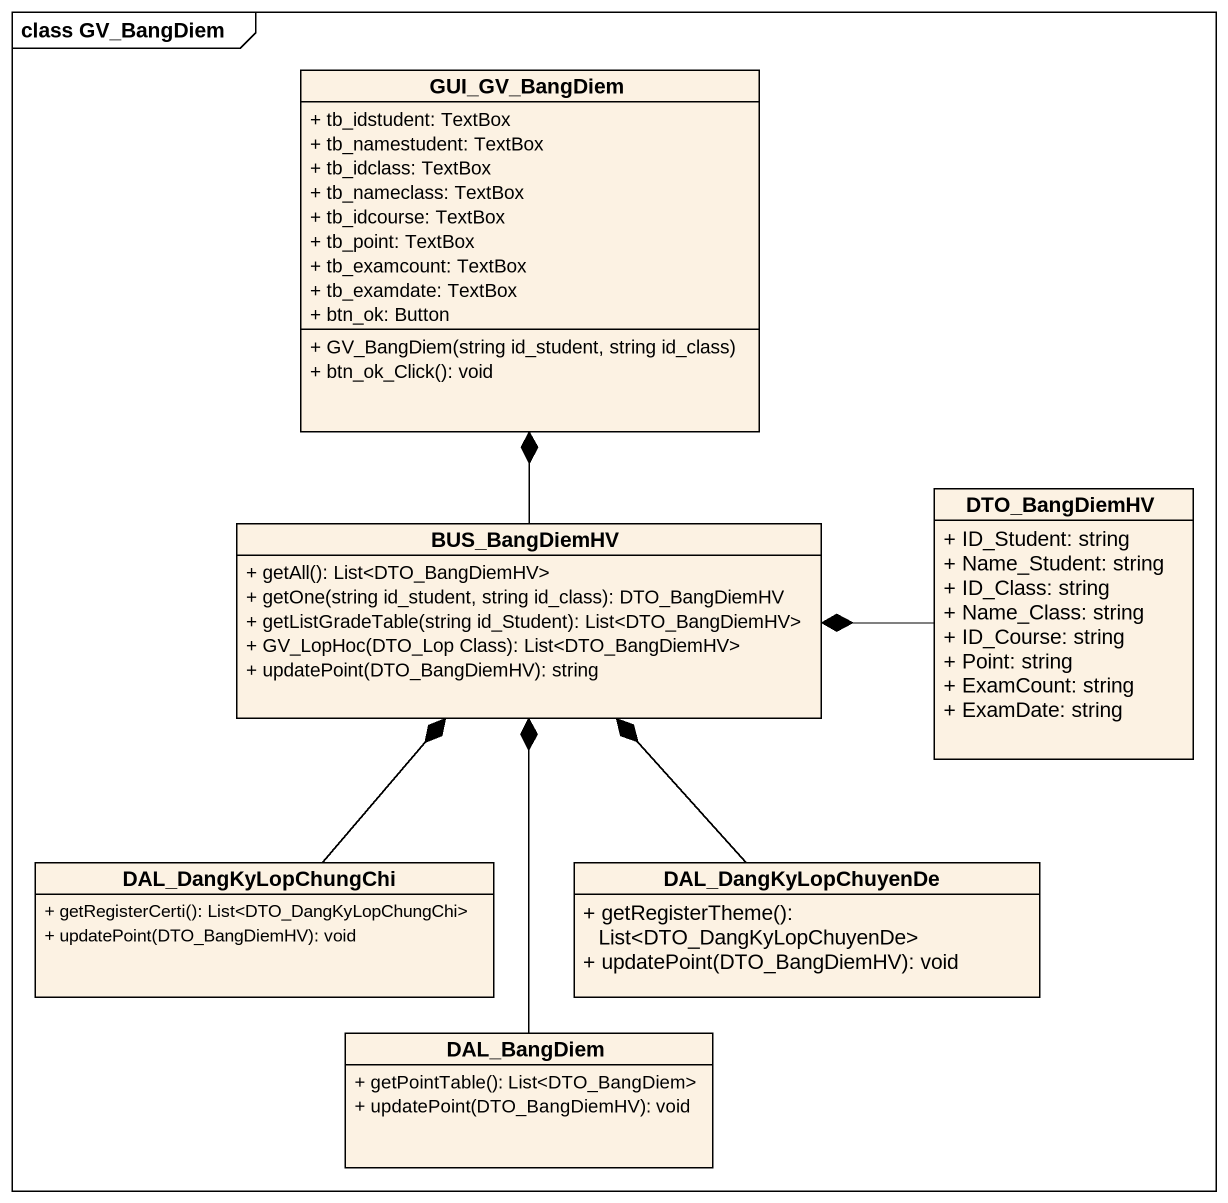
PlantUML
@startuml
mainframe class GV_BangDiem
hide circle
hide empty members
skinparam classAttributeIconSize 0
class GUI_GV_BangDiem {
  + tb_idstudent: TextBox
  + tb_namestudent: TextBox
  + tb_idclass: TextBox
  + tb_nameclass: TextBox
  + tb_idcourse: TextBox
  + tb_point: TextBox
  + tb_examcount: TextBox
  + tb_examdate: TextBox
  + btn_ok: Button
  + GV_BangDiem(string id_student, string id_class)
  + btn_ok_Click(): void
}
class BUS_BangDiemHV {
  + getAll(): List<DTO_BangDiemHV>
  + getOne(string id_student, string id_class): DTO_BangDiemHV
  + getListGradeTable(string id_Student): List<DTO_BangDiemHV>
  + GV_LopHoc(DTO_Lop Class): List<DTO_BangDiemHV>
  + updatePoint(DTO_BangDiemHV): string
}
class DTO_BangDiemHV {
  + ID_Student: string
  + Name_Student: string
  + ID_Class: string
  + Name_Class: string
  + ID_Course: string
  + Point: string
  + ExamCount: string
  + ExamDate: string
}
class DAL_DangKyLopChungChi {
  + getRegisterCerti(): List<DTO_DangKyLopChungChi>
  + updatePoint(DTO_BangDiemHV): void
}
class DAL_DangKyLopChuyenDe {
  + getRegisterTheme(): List<DTO_DangKyLopChuyenDe>
  + updatePoint(DTO_BangDiemHV): void
}
class DAL_BangDiem {
  + getPointTable(): List<DTO_BangDiem>
  + updatePoint(DTO_BangDiemHV): void
}
BUS_BangDiemHV -up-* GUI_GV_BangDiem
DTO_BangDiemHV -left-* BUS_BangDiemHV
DAL_DangKyLopChungChi -up-* BUS_BangDiemHV
DAL_DangKyLopChuyenDe -up-* BUS_BangDiemHV
DAL_BangDiem -up-* BUS_BangDiemHV
@enduml
